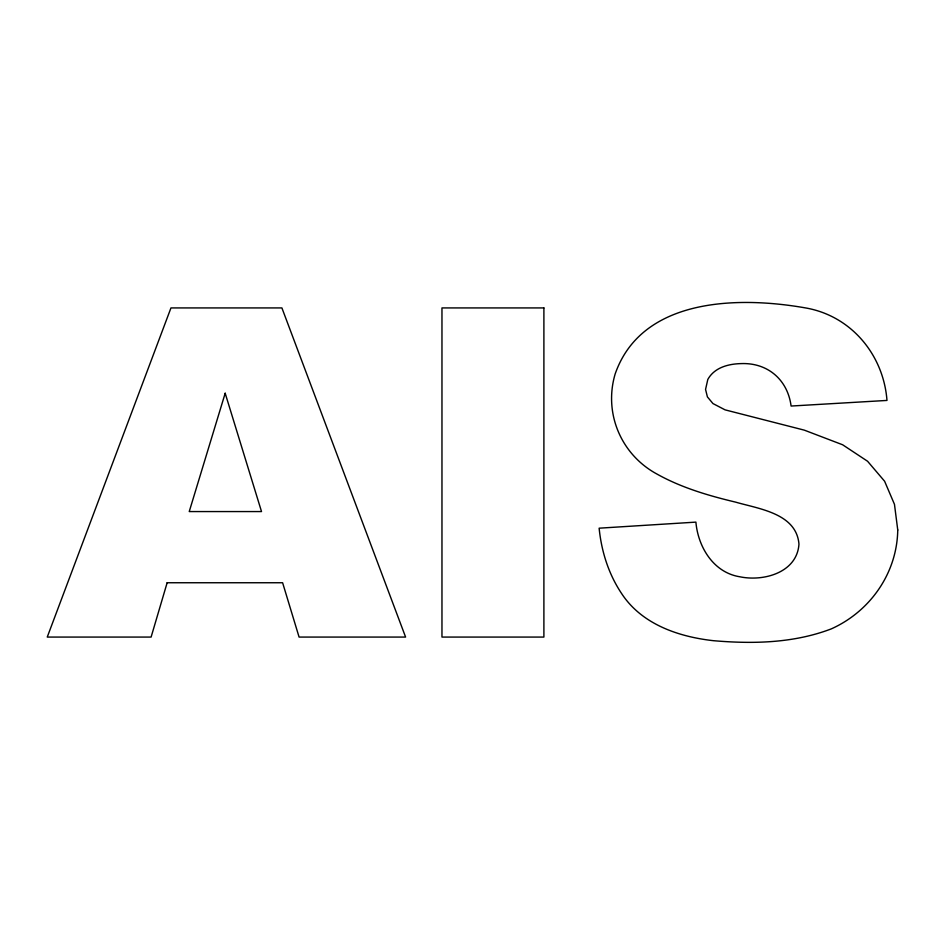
<?xml version="1.0" encoding="UTF-8"?>
<svg xmlns="http://www.w3.org/2000/svg" width="945" height="945" viewBox="0 0 945 945"><rect width="100%" height="100%" fill="white"/><g stroke="black" fill="none" stroke-linecap="round" stroke-linejoin="round"><path stroke-width="1.42" d="M897.75 529.98C897.088 573.036 870.286 611.368 831.293 628.886C793.682 643.238 752.929 644.1 713.274 640.675C678.191 636.717 641.348 624.137 621.314 593.094C608.45 573.709 601.445 551.23 599.13 528.184L695.898 522.124C698.072 547.06 713.499 572.599 739.852 576.781C763.678 581.766 797.096 572.576 798.962 544.119C796.422 513.395 759.048 508.942 735.647 502.138C708.466 495.652 681.392 487.714 656.881 474.012C621.03 454.58 603.501 413.201 615.16 373.96C642.009 297.002 739.888 296.08 806.959 308.176C851.965 316.634 883.587 355.403 886.977 400.432L791.095 406.043C787.693 379.819 767.753 362.596 741.258 363.601C728.453 363.872 714.444 367.451 707.805 379.465L705.561 389.423L707.403 396.888L712.967 403.574L725.087 409.858L804.325 430.152L842.633 444.776L867.557 461.243L884.614 481.253L894.466 504.323L897.75 529.98M167.147 582.746L151.105 637.072L47.25 637.072L170.962 307.928L281.905 307.928L405.594 637.072L299.081 637.072L282.614 582.746L167.147 582.746M225.182 393.238L189.236 511.564L261.517 511.564L225.182 393.238M543.895 307.928L441.965 307.928L441.965 637.072L543.895 637.072L543.895 307.928"/></g></svg>
